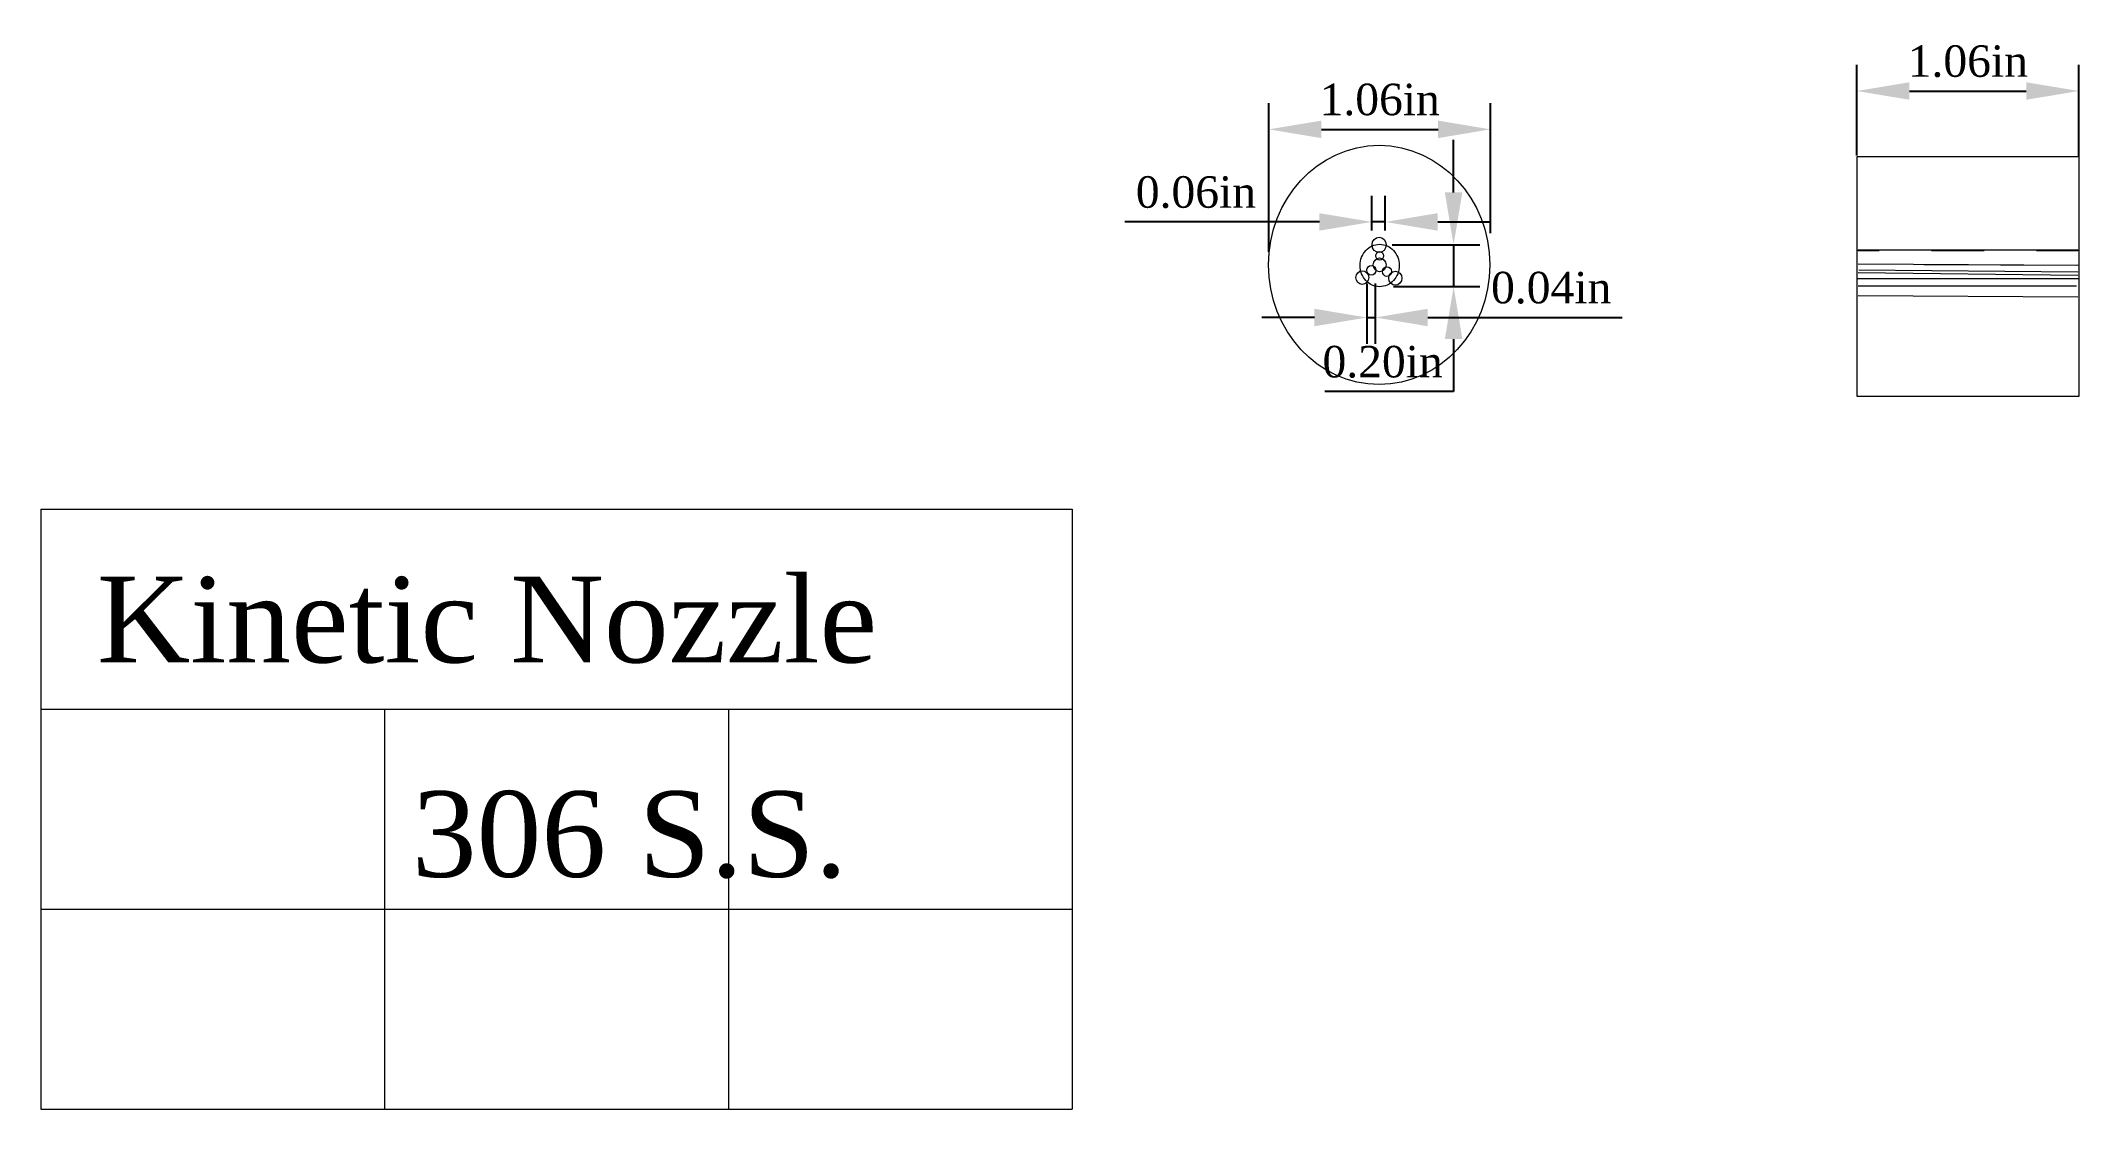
# Model space of a CAD drawing. Header units: inches. Extents: x -3.13 to 6.59, y -0.3 to 4.79.
import ezdxf
from ezdxf.enums import TextEntityAlignment as Align

# ---------------------------------------------------------------- set-up
doc = ezdxf.new("R2010")
doc.units = ezdxf.units.IN
doc.header["$MEASUREMENT"] = 0
doc.linetypes.add('CENTER', pattern=[2, 1.25, -0.25, 0.25, -0.25])
doc.layers.get('0').update_dxf_attribs({"lineweight": 0})
doc.styles.add('_TCW_TXTSTY_1', font='')
doc.styles.get("Standard").update_dxf_attribs({"font": 'times.ttf'})
doc.styles.get('_TCW_TXTSTY_1').set_extended_font_data('Times New Roman')
doc.dimstyles.get("Standard").update_dxf_attribs({"dimtxt": 0.15, "dimasz": 0.25, "dimexe": 0.125, "dimexo": 0.0625, "dimgap": 0.0625, "dimtad": 1, "dimtih": 1, "dimtoh": 1, "dimrnd": 0.01, "dimzin": 3, "dimdsep": 46, "dimtxsty": 'Standard', "dimcen": 0.09, "dimazin": 0, "dimtfac": 1, "dimtdec": 3, "dimtmove": 0, "dimatfit": 3, "dimfxl": 1, "dimfrac": 2, "dimtolj": 1, "dimtzin": 0, "dimarcsym": 0})

# ---------------------------------------------------------------- blocks, each defined once
blk = doc.blocks.new('*D1')
at = {"color": 0, "linetype": 'Continuous', "lineweight": -2}
for p, q in [((2.7248, 3.7874), (2.7248, 4.4955)), ((3.7807, 3.8767), (3.7807, 4.4955)), ((2.9748, 4.3705), (3.5307, 4.3705))]:
    blk.add_line(p, q, dxfattribs=at)
at = {"color": 0}
for points in [[(2.9748, 4.4121), (2.9748, 4.3288), (2.7248, 4.3705)], [(3.5307, 4.3288), (3.5307, 4.4121), (3.7807, 4.3705)]]:
    blk.add_solid(points, dxfattribs=at)
at = {"layer": 'Defpoints', "color": 0}
for p in [(3.7807, 4.3705), (3.7807, 3.8142), (2.7248, 3.7249)]:
    blk.add_point(p, dxfattribs=at)
at = {"color": 0, "insert": (3.2528, 4.5114), "char_height": 0.15, "attachment_point": 5, "style": '_TCW_TXTSTY_1'}
blk.add_mtext('\\A1;1.06in', dxfattribs=at)
blk = doc.blocks.new('*D2')
at = {"color": 0, "linetype": 'Continuous', "lineweight": -2}
for p, q in [((3.2154, 3.8882), (3.2154, 4.0545)), ((3.2794, 3.8882), (3.2794, 4.0545)), ((2.9654, 3.9295), (2.0391, 3.9295)), ((3.2794, 3.9295), (3.2154, 3.9295)), ((3.5294, 3.9295), (3.7794, 3.9295))]:
    blk.add_line(p, q, dxfattribs=at)
at = {"color": 0}
for points in [[(2.9654, 3.8878), (2.9654, 3.9712), (3.2154, 3.9295)], [(3.5294, 3.9712), (3.5294, 3.8878), (3.2794, 3.9295)]]:
    blk.add_solid(points, dxfattribs=at)
at = {"layer": 'Defpoints', "color": 0}
for p in [(3.2154, 3.9295), (3.2154, 3.8257), (3.2794, 3.8257)]:
    blk.add_point(p, dxfattribs=at)
at = {"color": 0, "insert": (2.3772, 4.0704), "char_height": 0.15, "attachment_point": 5, "style": '_TCW_TXTSTY_1'}
blk.add_mtext('\\A1;0.06in', dxfattribs=at)
blk = doc.blocks.new('*D3')
at = {"color": 0, "linetype": 'Continuous', "lineweight": -2}
for p, q in [((3.6047, 4.07), (3.6047, 4.32)), ((3.3126, 3.82), (3.7297, 3.82)), ((3.6047, 3.82), (3.6047, 3.6211)), ((3.3179, 3.6211), (3.7297, 3.6211)), ((3.6047, 3.3711), (3.6047, 3.1211)), ((3.6047, 3.1211), (2.9909, 3.1211))]:
    blk.add_line(p, q, dxfattribs=at)
at = {"color": 0}
for points in [[(3.5631, 4.07), (3.6464, 4.07), (3.6047, 3.82)], [(3.6464, 3.3711), (3.5631, 3.3711), (3.6047, 3.6211)]]:
    blk.add_solid(points, dxfattribs=at)
at = {"layer": 'Defpoints', "color": 0}
for p in [(3.2501, 3.82), (3.2554, 3.6211), (3.6047, 3.6211)]:
    blk.add_point(p, dxfattribs=at)
at = {"color": 0, "insert": (3.2666, 3.2621), "char_height": 0.15, "attachment_point": 5, "style": '_TCW_TXTSTY_1'}
blk.add_mtext('\\A1;0.20in', dxfattribs=at)
blk = doc.blocks.new('*D4')
at = {"color": 0, "linetype": 'Continuous', "lineweight": -2}
for p, q in [((3.1914, 3.6364), (3.1914, 3.3491)), ((3.2314, 3.6364), (3.2314, 3.3491)), ((2.9414, 3.4741), (2.6914, 3.4741)), ((3.1914, 3.4741), (3.2314, 3.4741)), ((3.4814, 3.4741), (4.4078, 3.4741))]:
    blk.add_line(p, q, dxfattribs=at)
at = {"color": 0}
for points in [[(2.9414, 3.4324), (2.9414, 3.5158), (3.1914, 3.4741)], [(3.4814, 3.5158), (3.4814, 3.4324), (3.2314, 3.4741)]]:
    blk.add_solid(points, dxfattribs=at)
at = {"layer": 'Defpoints', "color": 0}
for p in [(3.1914, 3.6989), (3.2314, 3.6989), (3.2314, 3.4741)]:
    blk.add_point(p, dxfattribs=at)
at = {"color": 0, "insert": (4.0696, 3.6151), "char_height": 0.15, "attachment_point": 5, "style": '_TCW_TXTSTY_1'}
blk.add_mtext('\\A1;0.04in', dxfattribs=at)
blk = doc.blocks.new('*T5')
at = {"color": 0, "linetype": 'Continuous', "lineweight": -2}
for p, q in [((0, 0), (1.6382, 0)), ((0, 0), (0, -0.953)), ((1.6382, 0), (3.2764, 0)), ((3.2764, 0), (4.9145, 0)), ((0, -0.953), (1.6382, -0.953)), ((0, -0.953), (0, -1.9061)), ((1.6382, -0.953), (3.2764, -0.953)), ((1.6382, -0.953), (1.6382, -1.9061)), ((3.2764, -0.953), (4.9145, -0.953)), ((3.2764, -0.953), (3.2764, -1.9061)), ((0, -1.9061), (1.6382, -1.9061)), ((0, -1.9061), (0, -2.8591)), ((1.6382, -1.9061), (3.2764, -1.9061)), ((1.6382, -1.9061), (1.6382, -2.8591)), ((3.2764, -1.9061), (4.9145, -1.9061)), ((3.2764, -1.9061), (3.2764, -2.8591)), ((0, -2.8591), (1.6382, -2.8591)), ((1.6382, -2.8591), (3.2764, -2.8591)), ((3.2764, -2.8591), (4.9145, -2.8591))]:
    blk.add_line(p, q, dxfattribs=at)
at = {"color": 0, "lineweight": -2}
for p, q in [((4.9145, 0), (4.9145, -0.953)), ((4.9145, -0.953), (4.9145, -1.9061)), ((4.9145, -1.9061), (4.9145, -2.8591))]:
    blk.add_line(p, q, dxfattribs=at)
blk = doc.blocks.new('*D6')
at = {"color": 0, "linetype": 'Continuous', "lineweight": -2}
for p, q in [((5.5261, 4.246), (5.5261, 4.6782)), ((6.5833, 4.2376), (6.5833, 4.6782)), ((5.7761, 4.5532), (6.3333, 4.5532))]:
    blk.add_line(p, q, dxfattribs=at)
at = {"color": 0}
for points in [[(5.7761, 4.5949), (5.7761, 4.5116), (5.5261, 4.5532)], [(6.3333, 4.5116), (6.3333, 4.5949), (6.5833, 4.5532)]]:
    blk.add_solid(points, dxfattribs=at)
at = {"layer": 'Defpoints', "color": 0}
for p in [(6.5833, 4.5532), (5.5261, 4.1835), (6.5833, 4.1751)]:
    blk.add_point(p, dxfattribs=at)
at = {"color": 0, "insert": (6.0547, 4.6942), "char_height": 0.15, "attachment_point": 5, "style": '_TCW_TXTSTY_1'}
blk.add_mtext('\\A1;1.06in', dxfattribs=at)

msp = doc.modelspace()

# ---------------------------------------------------------------- linework, layer by layer
at = {"color": 7, "linetype": 'CENTER', "lineweight": 0}
for p, q in [((5.5315, 3.7295), (6.5854, 3.7232)), ((5.5352, 3.7012), (6.578, 3.6917)), ((5.8443, 3.7264), (6.5743, 3.7232)), ((5.5292, 3.6602), (6.5831, 3.6602)), ((5.5315, 3.6886), (6.578, 3.676)), ((5.5329, 3.6256), (6.5719, 3.6256)), ((5.5329, 3.5783), (6.5794, 3.572))]:
    msp.add_line(p, q, dxfattribs=at)
at = {"color": 7, "linetype": 'Continuous', "lineweight": 0, "flags": 128}
msp.add_lwpolyline([(5.5269, 4.2415), (6.5832, 4.2415), (6.5832, 3.0978), (5.5269, 3.0978)], close=True, dxfattribs=at)
at = {"color": 7, "linetype": 'CENTER', "lineweight": 0, "flags": 128}
msp.add_lwpolyline([(5.533, 3.7973), (6.5795, 3.7973), (6.5795, 3.791), (5.533, 3.791)], close=True, dxfattribs=at)
at = {"color": 7, "linetype": 'Continuous', "lineweight": 0}
for centre, major_axis in [((3.2498, 3.7248), (0, -0.5697)), ((3.2498, 3.8199), (0, -0.0365)), ((3.2525, 3.768), (0, -0.0204)), ((3.1698, 3.6643), (0, -0.0329)), ((3.2125, 3.6989), (0, -0.0232)), ((3.2525, 3.7248), (0, -0.0329)), ((3.2872, 3.6931), (0, -0.0232)), ((3.3272, 3.6614), (0, -0.0336))]:
    msp.add_ellipse(centre, major_axis=major_axis, ratio=0.925184, dxfattribs=at)
at = {"color": 7, "linetype": 'CENTER', "lineweight": 0}
msp.add_ellipse((3.2525, 3.7219), major_axis=(0, -0.1009), ratio=0.925184, dxfattribs=at)

# ---------------------------------------------------------------- block references
msp.add_blockref('*T5', (-3.1264, 2.561))

# ---------------------------------------------------------------- texts
at = {"color": 7, "linetype": 'Continuous'}
msp.add_text('Kinetic Nozzle', height=0.408442, dxfattribs=at).set_placement((-2.859, 2.2389), align=Align.TOP_LEFT)
at = {"color": 7, "linetype": 'Continuous', "style": '_TCW_TXTSTY_1'}
msp.add_text('306 S.S.', height=0.40844, dxfattribs=at).set_placement((-1.3582, 1.2174), align=Align.TOP_LEFT)

# ---------------------------------------------------------------- dimensions: what is measured, and where the dimension line sits
at = {"color": 7, "linetype": 'Continuous'}
for base, p1, p2, picture, middle in [((6.5833, 4.5532), (5.5261, 4.1835), (6.5833, 4.1751), '*D6', (6.0547, 4.6942)), ((3.7807, 4.3705), (2.7248, 3.7249), (3.7807, 3.8142), '*D1', (3.2528, 4.5114))]:
    dim = msp.add_linear_dim(base=base, p1=p1, p2=p2, dimstyle='Standard', override={"dimpost": 'in', "dimtxsty": '_TCW_TXTSTY_1'}, dxfattribs=at)
    dim.commit()
    dim.dimension.update_dxf_attribs({"geometry": picture, "text_midpoint": middle})
dim = msp.add_linear_dim(base=(3.6047, 3.6211), p1=(3.2501, 3.82), p2=(3.2554, 3.6211), angle=270, dimstyle='Standard', override={"dimpost": 'in', "dimtxsty": '_TCW_TXTSTY_1'}, dxfattribs=at)
dim.commit()
dim.dimension.update_dxf_attribs({"geometry": '*D3', "text_midpoint": (3.2666, 3.2621)})
for p1, p2, distance, picture, middle in [((3.2794, 3.8257), (3.2154, 3.8257), -0.1038, '*D2', (2.3772, 4.0704)), ((3.1914, 3.6989), (3.2314, 3.6989), -0.2248, '*D4', (4.0696, 3.6151))]:
    dim = msp.add_aligned_dim(p1=p1, p2=p2, distance=distance, dimstyle='Standard', override={"dimpost": 'in', "dimtxsty": '_TCW_TXTSTY_1'}, dxfattribs=at)
    dim.commit()
    dim.dimension.update_dxf_attribs({"geometry": picture, "text_midpoint": middle})

doc.saveas('drawing.dxf')
